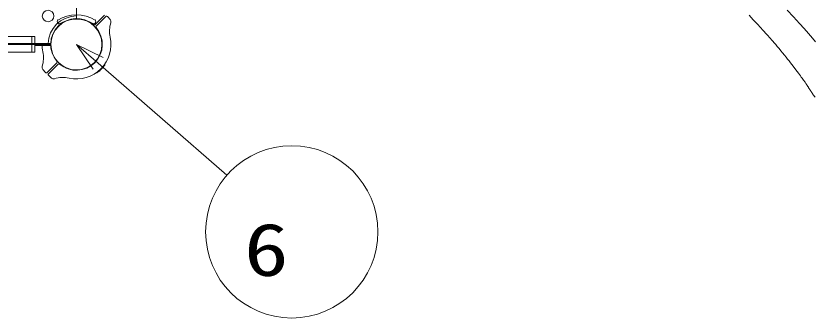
# Model space of a CAD drawing. Units: millimetres on the paper. Extents: x 6 to 426, y -302 to 292.
# Drawn here: x 179.6 to 207.42, y 181.82 to 192.33 of the extents above; entities that cross this region are included whole.
import ezdxf
from ezdxf.enums import TextEntityAlignment as Align

# ---------------------------------------------------------------- set-up
doc = ezdxf.new("R2010")
doc.units = ezdxf.units.MM
for name, color, linetype, lineweight in [('0_2', 7, 'Continuous', 13), ('2D', 7, 'Continuous', 13), ('AM_5', 7, 'Continuous', 13)]:
    doc.layers.add(name, color=color, linetype=linetype, lineweight=lineweight)
doc.styles.add('ＭＳ ゴシック', font='')
doc.styles.get('ＭＳ ゴシック').set_extended_font_data('MS Gothic')

msp = doc.modelspace()

# ---------------------------------------------------------------- linework, layer by layer
at = {"layer": '0_2'}
for p, q in [((182.346, 192.025), (182.68, 192.358)), ((182.389, 191.982), (182.722, 192.315)), ((182.78, 192.314), (182.887, 192.199)), ((180.714, 191.371), (171.555, 191.371)), ((181.021, 190.699), (180.688, 190.366)), ((181.063, 190.657), (180.73, 190.323)), ((182.683, 190.645), (182.685, 190.643)), ((180.63, 190.367), (180.531, 190.473)), ((182.4, 190.363), (182.402, 190.36)), ((180.731, 190.266), (180.837, 190.167))]:
    msp.add_line(p, q, dxfattribs=at)
msp.add_circle((180.715, 192.331), 0.2, dxfattribs=at)
for centre, radius, start, end in [((181.705, 191.341), 0.991, 91.7348, 178.2653), ((182.75, 192.287), 0.04, 43, 135), ((181.705, 191.341), 0.9, 49.2707, 220.7293), ((182.318, 192.053), 0.04, 229.2707, 315), ((183.855, 191.808), 1, 162.4588, 192.2728), ((182.806, 192.14), 0.1, 342.4588, 43), ((181.705, 191.341), 0.9, 315, 40.7293), ((182.417, 191.954), 0.04, 135, 220.7293), ((181.705, 191.341), 1.2, 315, 12.2728), ((181.705, 191.341), 1.2, 180, 192.2728), ((179.555, 190.873), 1, 342.4588, 12.2728), ((180.992, 190.727), 0.04, 315, 40.7293), ((181.091, 190.628), 0.04, 49.2707, 135), ((181.705, 191.341), 0.9, 229.2707, 315), ((181.705, 191.341), 1.22, 315, 323.6269), ((182.671, 190.629), 0.02, 323.6269, 45), ((180.604, 190.541), 0.1, 162.4588, 223), ((180.659, 190.394), 0.04, 223, 315), ((180.758, 190.295), 0.04, 135, 227), ((181.705, 191.341), 1.2, 257.7272, 315), ((182.416, 190.374), 0.02, 225, 306.3731), ((181.705, 191.341), 1.22, 306.3731, 315), ((180.906, 190.24), 0.1, 227, 287.5412), ((181.237, 189.191), 1, 77.7272, 107.5412)]:
    msp.add_arc(centre, radius, start, end, dxfattribs=at)
at = {"layer": '2D'}
for p, q in [((181.704, 192.23), (181.704, 210.752)), ((205.126, 192.355), (205.274, 192.2)), ((206.674, 192.297), (206.453, 192.531)), ((206.88, 192.074), (206.674, 192.297)), ((181.076, 192.057), (181.063, 192.072)), ((182.333, 192.057), (182.346, 192.072)), ((205.274, 192.2), (205.412, 192.053)), ((205.412, 192.053), (205.541, 191.914)), ((207.043, 191.893), (206.88, 192.074)), ((205.541, 191.914), (205.598, 191.852)), ((205.598, 191.852), (205.652, 191.792)), ((205.652, 191.792), (205.702, 191.736)), ((205.702, 191.736), (205.748, 191.685)), ((207.196, 191.719), (207.043, 191.893)), ((207.34, 191.554), (207.196, 191.719)), ((180.254, 191.613), (176.054, 191.613)), ((180.154, 191.613), (180.154, 191.069)), ((180.254, 191.613), (180.254, 191.069)), ((205.748, 191.685), (205.79, 191.638)), ((205.79, 191.638), (205.827, 191.596)), ((205.827, 191.596), (205.868, 191.55)), ((205.868, 191.55), (205.91, 191.501)), ((205.91, 191.501), (205.953, 191.452)), ((205.953, 191.452), (205.998, 191.4)), ((207.441, 191.436), (207.34, 191.554)), ((162.293, 191.341), (180.815, 191.341)), ((180.814, 191.373), (180.254, 191.373)), ((180.814, 191.309), (180.254, 191.309)), ((205.998, 191.4), (206.053, 191.335)), ((206.053, 191.335), (206.11, 191.268)), ((206.11, 191.268), (206.17, 191.197)), ((206.17, 191.197), (206.232, 191.123)), ((180.254, 191.069), (176.054, 191.069)), ((206.232, 191.123), (206.295, 191.046)), ((206.295, 191.046), (206.36, 190.967)), ((206.36, 190.967), (206.413, 190.901)), ((206.413, 190.901), (206.466, 190.834)), ((206.466, 190.834), (206.518, 190.769)), ((206.518, 190.769), (206.568, 190.706)), ((206.568, 190.706), (206.615, 190.645)), ((206.615, 190.645), (206.66, 190.586)), ((206.66, 190.586), (206.76, 190.455)), ((206.76, 190.455), (206.849, 190.336)), ((206.849, 190.336), (206.881, 190.291)), ((206.881, 190.291), (206.913, 190.248)), ((206.913, 190.248), (206.942, 190.207)), ((206.942, 190.207), (206.97, 190.169)), ((206.97, 190.169), (206.996, 190.133)), ((206.996, 190.133), (207.018, 190.101)), ((207.018, 190.101), (207.039, 190.072)), ((207.039, 190.072), (207.057, 190.046)), ((207.057, 190.046), (207.074, 190.022)), ((207.074, 190.022), (207.089, 190.001)), ((207.089, 190.001), (207.102, 189.982)), ((207.102, 189.982), (207.114, 189.965)), ((207.114, 189.965), (207.126, 189.947)), ((207.126, 189.947), (207.138, 189.929)), ((207.138, 189.929), (207.15, 189.911)), ((207.15, 189.911), (207.158, 189.899)), ((207.158, 189.899), (207.166, 189.887)), ((207.166, 189.887), (207.174, 189.875)), ((207.174, 189.875), (207.183, 189.863)), ((207.183, 189.863), (207.191, 189.85)), ((207.191, 189.85), (207.201, 189.836)), ((207.201, 189.836), (207.211, 189.821)), ((207.211, 189.821), (207.221, 189.805)), ((207.221, 189.805), (207.233, 189.788)), ((207.233, 189.788), (207.244, 189.77)), ((207.244, 189.77), (207.256, 189.752)), ((207.256, 189.752), (207.267, 189.734)), ((207.267, 189.734), (207.279, 189.716)), ((207.279, 189.716), (207.29, 189.699)), ((207.29, 189.699), (207.301, 189.682)), ((207.301, 189.682), (207.312, 189.665)), ((207.312, 189.665), (207.321, 189.649)), ((207.321, 189.649), (207.331, 189.635)), ((207.331, 189.635), (207.339, 189.622)), ((207.339, 189.622), (207.345, 189.611)), ((207.345, 189.611), (207.35, 189.602)), ((207.35, 189.602), (207.354, 189.596)), ((207.354, 189.596), (207.355, 189.594)), ((207.356, 189.595), (207.362, 189.585)), ((207.362, 189.585), (207.429, 189.502))]:
    msp.add_line(p, q, dxfattribs=at)
for radius in [0.891, 0.889, 0.889]:
    msp.add_circle((181.704, 191.341), radius, dxfattribs=at)
for centre, radius, start, end in [((181.704, 191.1), 1.268, 58.9882, 121.0118), ((181.155, 192.149), 0.12, 167.178, 219.7918), ((181.077, 192.167), 0.04, 130.2983, 167.178), ((181.704, 190.984), 1.235, 59.3848, 120.6152), ((182.254, 192.149), 0.12, 320.2082, 12.822), ((182.332, 192.167), 0.04, 12.822, 49.7017)]:
    msp.add_arc(centre, radius, start, end, dxfattribs=at)
at = {"layer": 'AM_5'}
for p, q in [((181.704, 191.341), (182.283, 190.482)), ((182.635, 190.886), (181.704, 191.341)), ((182.459, 190.684), (181.704, 191.341)), ((186.938, 186.785), (182.459, 190.684))]:
    msp.add_line(p, q, dxfattribs=at)
msp.add_circle((189.201, 184.816), 3, dxfattribs=at)

# ---------------------------------------------------------------- texts
at = {"layer": 'AM_5', "style": 'ＭＳ ゴシック', "width": 1.25}
msp.add_text('6', height=1.833, dxfattribs=at).set_placement((187.535, 182.732), align=Align.BOTTOM_LEFT)

doc.saveas('drawing.dxf')
